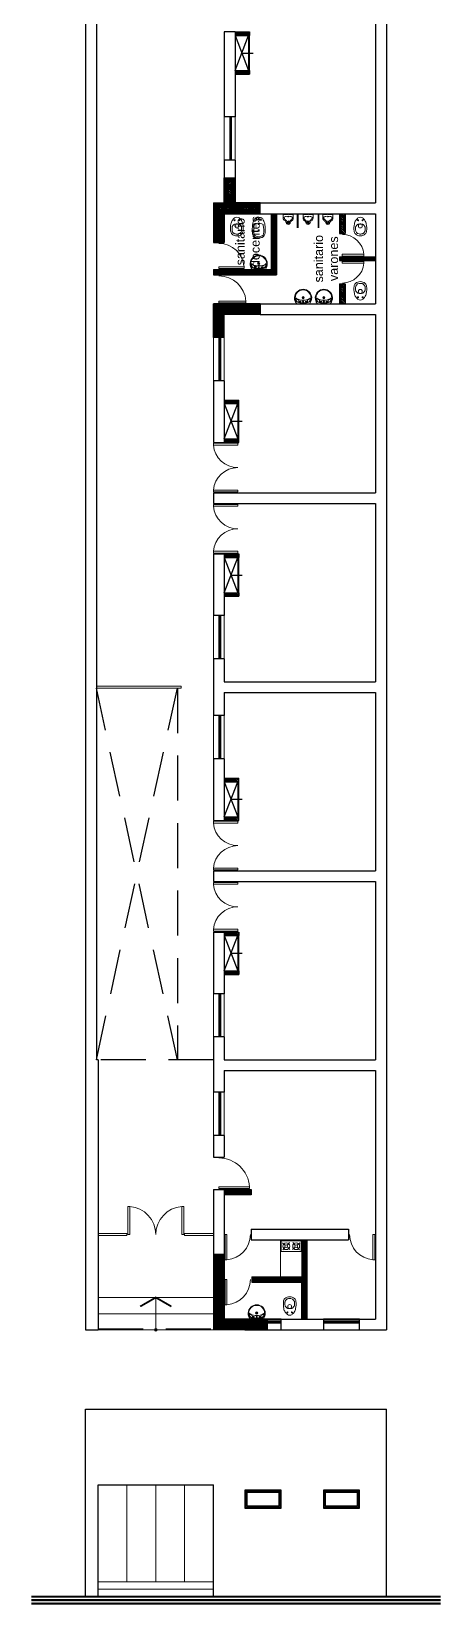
# Model space of a CAD drawing. Header units: millimetres. Extents: x 461.5 to 558.8, y 615.3 to 694.8.
# Drawn here: x 461.54 to 472.89, y 615.34 to 659.01 of the extents above; entities that cross this region are included whole.
import ezdxf

# ---------------------------------------------------------------- set-up
doc = ezdxf.new("R2010")
doc.units = ezdxf.units.MM
doc.header["$LTSCALE"] = 5
doc.linetypes.add('HIDDEN', pattern=[0.375, 0.25, -0.125])
doc.layers.get('0').update_dxf_attribs({"lineweight": 0})
for name, color, linetype, lineweight in [('aberturas', 37, 'Continuous', 5), ('AMOB-DETA', 7, 'Continuous', 0), ('AMOB-VIST', 7, 'Continuous', 0), ('barrido', 36, 'Continuous', 5), ('equipamiento', 117, 'Continuous', 9), ('hatch muros', 24, 'Continuous', 5), ('linea tierra', 71, 'Continuous', 40), ('muros', 81, 'Continuous', 30), ('muros nuevos', 1, 'Continuous', 30), ('proyecciones', 23, 'HIDDEN', 25), ('referencias', 135, 'Continuous', 18)]:
    doc.layers.add(name, color=color, linetype=linetype, lineweight=lineweight)
doc.layers.get('0').freeze()
doc.styles.get("Standard").update_dxf_attribs({"font": 'arial.ttf'})
pattern_1 = [(135, (1132.78695, 139.866), (-0.0336759605, -0.0336759605), []), (135, (1132.78695, 139.88845), (-0.0336759605, -0.0336759605), [])]
pattern_2 = [(135, (1133.63695, 126.616), (-0.0336759605, -0.0336759605), []), (135, (1133.63695, 126.63845), (-0.0336759605, -0.0336759605), [])]

# ---------------------------------------------------------------- blocks, each defined once
blk = doc.blocks.new('Edpls501')
for p, q in [((-0.55, -0.15), (-0.55, 0.15)), ((-0.55, 0.15), (0, 0.15)), ((0, 0.15), (0, -0.15)), ((-0.55, -0.15), (0, -0.15))]:
    blk.add_line(p, q)
at = {"color": 30}
for p, q in [((-0.45, 0.04), (-0.503, 0.099)), ((-0.372, 0.037), (-0.313, 0.091)), ((-0.178, 0.037), (-0.237, 0.091)), ((-0.1, 0.04), (-0.047, 0.099)), ((-0.453, -0.037), (-0.512, -0.091)), ((-0.375, -0.04), (-0.322, -0.099)), ((-0.175, -0.04), (-0.228, -0.099)), ((-0.097, -0.037), (-0.038, -0.091))]:
    blk.add_line(p, q, dxfattribs=at)
for centre in [(-0.413, 0), (-0.138, 0)]:
    blk.add_circle(centre, 0.0957)
for centre in [(-0.413, 0), (-0.138, 0)]:
    blk.add_circle(centre, 0.0375, dxfattribs=at)
blk = doc.blocks.new('lav')
at = {"layer": 'AMOB-DETA', "color": 0}
for points in [[(0.228, -0.175, -0.004766), (0.23, -0.176, -0.296826), (0.235, -0.189, 0.102083), (0.235, -0.135, 0.186378), (0.19, -0.065, 0.138198), (0.135, -0.04, 0.037019), (0, -0.03, 0.037019), (-0.135, -0.04, 0.138198), (-0.19, -0.065, 0.186378), (-0.235, -0.135, 0.102083), (-0.235, -0.189, -0.296826), (-0.23, -0.176, -0.004766), (-0.228, -0.175)], [(-0.228, -0.175, -0.263899), (-0.215, -0.152, -0.052487), (-0.16, -0.127, 0.317586), (-0.137, -0.097, 0.080881), (-0.144, -0.057, 0.081406), (-0.145, -0.054, 0.31626), (-0.164, -0.048)], [(0.164, -0.048, 0.31626), (0.145, -0.054, 0.081406), (0.144, -0.057, 0.080881), (0.137, -0.097, 0.317586), (0.16, -0.127, -0.052487), (0.215, -0.152, -0.263899), (0.228, -0.175)]]:
    blk.add_lwpolyline(points, format="xyb", dxfattribs=at)
blk.add_lwpolyline([(0, -0.217, 1), (0, -0.172, 1)], format="xyb", close=True, dxfattribs=at)
at = {"layer": 'AMOB-VIST', "color": 0}
for points in [[(0, -0.465, -0.404815), (-0.276, -0.196, -0.176085), (-0.215, -0.004, -0.232056), (-0.207, 0), (0, 0), (0.207, 0, -0.232056), (0.215, -0.004, -0.176085), (0.276, -0.196, -0.404715), (0, -0.465)], [(0.228, -0.175, 0.040596), (0.21, -0.165, 0.125199), (0, -0.115, 0.125199), (-0.21, -0.165, 0.040596), (-0.228, -0.175)]]:
    blk.add_lwpolyline(points, format="xyb", dxfattribs=at)
for points in [[(0, -0.444, 0.404815), (0.256, -0.195, 0.074583), (0.25, -0.125, 0.158422), (0.213, -0.065, 0.150216), (0.15, -0.035, 0.021002), (0.06, -0.025, 0.008328), (0, -0.024, 0.008328), (-0.06, -0.025, 0.021002), (-0.15, -0.035, 0.150216), (-0.213, -0.065, 0.158422), (-0.25, -0.125, 0.074583), (-0.256, -0.195, 0.404815)], [(0, -0.23, 1), (0, -0.16, 1)], [(0, -0.086, 1), (0, -0.052, 1)]]:
    blk.add_lwpolyline(points, format="xyb", close=True, dxfattribs=at)
at = {"layer": 'AMOB-VIST', "color": 0, "linetype": 'HIDDEN'}
for centre in [(-0.095, -0.069), (0.095, -0.069)]:
    blk.add_circle(centre, 0.0175, dxfattribs=at)
blk = doc.blocks.new('bidet')
at = {"layer": 'AMOB-DETA', "color": 0}
blk.add_lwpolyline([(0.201, 0, -0.087783), (0.228, 0.109, -0.148188), (0.26, 0.127, -0.085531), (0.499, 0.132, -0.252864), (0.558, 0.091, -0.104868), (0.582, 0, -0.103412), (0.558, -0.091, -0.252864), (0.499, -0.132, -0.084724), (0.26, -0.127, -0.148188), (0.228, -0.109, -0.087783), (0.201, 0)], format="xyb", dxfattribs=at)
for centre, radius in [((0.086, 0), 0.0166), ((0.106, 0.056), 0.0166), ((0.223, 0), 0.0171), ((0.401, 0), 0.0166), ((0.106, -0.056), 0.0166)]:
    blk.add_circle(centre, radius, dxfattribs=at)
at = {"layer": 'AMOB-VIST', "color": 0}
blk.add_lwpolyline([(0.597, -0.097, -0.262722), (0.469, -0.176, -0.061431), (0.244, -0.171, -0.073837), (0.148, -0.143, -0.02136), (0.085, -0.11, -0.217458), (0.045, -0.046, -0.067695), (0.04, 0, -0.067639), (0.045, 0.046, -0.190009), (0.085, 0.11, -0.02136), (0.148, 0.143, -0.069685), (0.244, 0.171, -0.061431), (0.469, 0.176, -0.262722), (0.597, 0.097, -0.09682), (0.615, 0, -0.096471), (0.597, -0.097)], format="xyb", close=True, dxfattribs=at)
blk = doc.blocks.new('mingitt')
at = {"layer": 'AMOB-DETA', "color": 0}
for p, q in [((-0.299, 0.025), (-0.175, 0.025)), ((-0.029, 0.025), (-0.153, 0.025))]:
    blk.add_line(p, q, dxfattribs=at)
for points in [[(-0.304, 0.118), (-0.297, 0.103, 0.09017), (-0.263, 0.084, 0.04702), (-0.221, 0.074), (-0.164, 0.07)], [(-0.164, 0.269), (-0.177, 0.265, 0.088171), (-0.189, 0.253, 0.075175), (-0.199, 0.232, 0.081155)], [(-0.164, 0.269), (-0.151, 0.265, -0.088171), (-0.139, 0.253, -0.075175), (-0.129, 0.232, -0.081155)], [(-0.024, 0.118), (-0.031, 0.103, -0.09017), (-0.065, 0.084, -0.04702), (-0.107, 0.074), (-0.164, 0.07)]]:
    blk.add_lwpolyline(points, format="xyb", dxfattribs=at)
for centre in [(-0.183, 0.236), (-0.183, 0.214), (-0.183, 0.078), (-0.164, 0.247), (-0.164, 0.225), (-0.164, 0.203), (-0.164, 0.089), (-0.145, 0.236), (-0.145, 0.214), (-0.145, 0.078)]:
    blk.add_circle(centre, 0.003, dxfattribs=at)
for centre, radius, start, end in [((-0.299, 0.02), 0.005, 89.9995, 179.9991), ((-0.211, 0.118), 0.0634, 117.9696, 211.4392), ((-0.278, 0.244), 0.08, 297.9696, 351.1164), ((-0.05, 0.244), 0.08, 188.8836, 242.0304), ((-0.117, 0.118), 0.0634, 328.5608, 62.0304), ((-0.029, 0.02), 0.005, 0.0009, 90.0005)]:
    blk.add_arc(centre, radius, start, end, dxfattribs=at)
at = {"layer": 'AMOB-VIST', "color": 0}
blk.add_lwpolyline([(-0.164, 0.3), (-0.139, 0.293, -0.107013), (-0.115, 0.27, -0.081155), (-0.1, 0.238, 0.245336), (-0.074, 0.2, -0.277467), (-0.024, 0.118, 0), (-0.024, 0.019, 0.414214), (-0.017, 0.012, 0), (0, 0.012, -0.999999), (0, 0, 0), (-0.328, 0, -0.999999), (-0.328, 0.012, 0), (-0.311, 0.012, 0.414214), (-0.304, 0.019, 0), (-0.304, 0.118, -0.277467), (-0.254, 0.2, 0.245336), (-0.228, 0.238, -0.081155), (-0.213, 0.27, -0.107013), (-0.189, 0.293), (-0.164, 0.3)], format="xyb", close=True, dxfattribs=at)
blk = doc.blocks.new('inodoro2')
at = {"layer": 'AMOB-DETA', "color": 0}
for points in [[(-0.015, 0.536), (-0.033, 0.535, 0.028747), (-0.061, 0.527, 0.052421), (-0.075, 0.521, 0.050041), (-0.092, 0.508, 0.040538), (-0.109, 0.49, 0.036304), (-0.125, 0.468, 0.08346), (-0.129, 0.457, 0.024812), (-0.13, 0.446, 0.009631), (-0.132, 0.42, 0.014344), (-0.133, 0.411, 0.009208), (-0.132, 0.396)], [(-0.015, 0.256), (-0.033, 0.258, -0.028747), (-0.061, 0.265, -0.052421), (-0.075, 0.272, -0.050041), (-0.092, 0.284, -0.040538), (-0.109, 0.303, -0.036304), (-0.125, 0.325, -0.08346), (-0.129, 0.336, -0.024812), (-0.13, 0.346, -0.009631), (-0.132, 0.373, -0.014344), (-0.133, 0.382, -0.009208), (-0.132, 0.396)], [(0.015, 0.256), (0.033, 0.258, 0.028747), (0.061, 0.265, 0.052421), (0.075, 0.272, 0.050041), (0.092, 0.284, 0.040538), (0.109, 0.303, 0.036304), (0.124, 0.325, 0.08346), (0.129, 0.336, 0.024812), (0.13, 0.346, 0.009631), (0.132, 0.373, 0.014344), (0.132, 0.382, 0.009208), (0.132, 0.396)]]:
    blk.add_lwpolyline(points, format="xyb", dxfattribs=at)
for points in [[(-0.015, 0.536), (0, 0.536)], [(0, 0.536), (0.015, 0.536), (0.033, 0.535), (0.075, 0.521), (0.109, 0.49), (0.129, 0.457), (0.132, 0.42), (0.132, 0.396)], [(-0.015, 0.256), (0, 0.256)], [(0.015, 0.256), (0, 0.256)]]:
    blk.add_lwpolyline(points, dxfattribs=at)
for centre in [(-0.064, 0.152), (0.064, 0.152)]:
    blk.add_circle(centre, 0.0141, dxfattribs=at)
at = {"layer": 'AMOB-VIST', "color": 0}
blk.add_lwpolyline([(0, 0.585, 0.193023), (-0.137, 0.535, 0.145572), (-0.172, 0.456, 0.077711), (-0.165, 0.255, 0.087544), (-0.125, 0.161, 0.055228), (-0.065, 0.091, 0.090627), (0, 0.072, 0.091051), (0.065, 0.091, 0.055228), (0.126, 0.161, 0.087544), (0.165, 0.255, 0.077711), (0.172, 0.456, 0.145572), (0.137, 0.535, 0.193023), (0, 0.585, 61.25604)], format="xyb", close=True, dxfattribs=at)
blk.add_circle((0, 0.314), 0.0535, dxfattribs=at)

msp = doc.modelspace()

# ---------------------------------------------------------------- hatches: boundary and pattern name
at = {"layer": 'aberturas'}
msp.add_hatch(color=256, dxfattribs=at).paths.add_polyline_path([(464.992, 622.907, 1), (464.992, 622.982, 1)])
at = {"layer": 'hatch muros'}
h = msp.add_hatch(dxfattribs=at)
h.set_pattern_fill('ANSI32', color=256, scale=0.005, angle=90, style=0)
h.set_pattern_definition(pattern_2)
h.paths.add_polyline_path([(467.192, 658.995), (467.192, 658.895), (467.592, 658.895), (467.592, 658.995)])
h = msp.add_hatch(dxfattribs=at)
h.set_pattern_fill('ANSI32', color=256, scale=0.005, angle=90, style=0)
h.set_pattern_definition(pattern_2)
h.paths.add_polyline_path([(467.192, 657.92), (467.192, 657.82), (467.592, 657.82), (467.592, 657.92)])
h = msp.add_hatch(dxfattribs=at)
h.set_pattern_fill('ANSI32', color=256, scale=0.005, angle=90, style=0)
h.set_pattern_definition(pattern_1)
h.paths.add_polyline_path([(466.592, 653.145), (466.892, 653.145), (466.892, 653.945), (467.892, 653.945), (467.892, 654.245), (467.192, 654.245), (467.192, 654.945), (466.892, 654.945), (466.892, 654.245), (466.592, 654.245)])
h = msp.add_hatch(dxfattribs=at)
h.set_pattern_fill('ANSI32', color=256, scale=0.005, angle=90, style=0)
h.set_pattern_definition(pattern_1)
h.paths.add_polyline_path([(466.592, 652.395), (466.592, 652.245), (468.342, 652.245), (468.342, 653.945), (468.192, 653.945), (468.192, 652.395)])
h = msp.add_hatch(dxfattribs=at)
h.set_pattern_fill('ANSI32', color=256, scale=0.005, angle=90, style=0)
h.set_pattern_definition(pattern_1)
h.paths.add_polyline_path([(470.092, 653.945), (470.092, 653.395), (470.242, 653.395), (470.242, 653.945)])
h = msp.add_hatch(dxfattribs=at)
h.set_pattern_fill('ANSI32', color=256, scale=0.005, angle=90, style=0)
h.set_pattern_definition(pattern_1)
h.paths.add_polyline_path([(470.092, 652.745), (470.092, 652.645), (471.092, 652.645), (471.092, 652.745)])
h = msp.add_hatch(dxfattribs=at)
h.set_pattern_fill('ANSI32', color=256, scale=0.005, angle=90, style=0)
h.set_pattern_definition(pattern_1)
h.paths.add_polyline_path([(470.092, 651.995), (470.092, 651.445), (470.242, 651.445), (470.242, 651.995)])
h = msp.add_hatch(dxfattribs=at)
h.set_pattern_fill('ANSI32', color=256, scale=0.005, angle=90, style=0)
h.set_pattern_definition(pattern_1)
h.paths.add_polyline_path([(466.892, 651.145), (467.892, 651.145), (467.892, 651.445), (466.592, 651.445), (466.592, 650.507), (466.892, 650.507)])
h = msp.add_hatch(dxfattribs=at)
h.set_pattern_fill('ANSI32', color=256, scale=0.005, angle=90, style=0)
h.set_pattern_definition(pattern_1)
h.paths.add_polyline_path([(466.892, 648.77), (466.892, 648.67), (467.292, 648.67), (467.292, 648.77)])
h = msp.add_hatch(dxfattribs=at)
h.set_pattern_fill('ANSI32', color=256, scale=0.005, angle=90, style=0)
h.set_pattern_definition(pattern_1)
h.paths.add_polyline_path([(466.892, 647.695), (466.892, 647.595), (467.292, 647.595), (467.292, 647.695)])
h = msp.add_hatch(dxfattribs=at)
h.set_pattern_fill('ANSI32', color=256, scale=0.005, angle=90, style=0)
h.set_pattern_definition(pattern_1)
h.paths.add_polyline_path([(466.892, 644.495), (466.892, 644.395), (467.292, 644.395), (467.292, 644.495)])
h = msp.add_hatch(dxfattribs=at)
h.set_pattern_fill('ANSI32', color=256, scale=0.005, angle=90, style=0)
h.set_pattern_definition(pattern_1)
h.paths.add_polyline_path([(466.892, 643.42), (466.892, 643.32), (467.292, 643.32), (467.292, 643.42)])
h = msp.add_hatch(dxfattribs=at)
h.set_pattern_fill('ANSI32', color=256, scale=0.005, angle=90, style=0)
h.set_pattern_definition(pattern_1)
h.paths.add_polyline_path([(466.892, 638.27), (466.892, 638.17), (467.292, 638.17), (467.292, 638.27)])
h = msp.add_hatch(dxfattribs=at)
h.set_pattern_fill('ANSI32', color=256, scale=0.005, angle=90, style=0)
h.set_pattern_definition(pattern_1)
h.paths.add_polyline_path([(466.892, 637.195), (466.892, 637.095), (467.292, 637.095), (467.292, 637.195)])
h = msp.add_hatch(dxfattribs=at)
h.set_pattern_fill('ANSI32', color=256, scale=0.005, angle=90, style=0)
h.set_pattern_definition(pattern_1)
h.paths.add_polyline_path([(466.892, 633.995), (466.892, 633.895), (467.292, 633.895), (467.292, 633.995)])
h = msp.add_hatch(dxfattribs=at)
h.set_pattern_fill('ANSI32', color=256, scale=0.005, angle=90, style=0)
h.set_pattern_definition(pattern_1)
h.paths.add_polyline_path([(466.892, 632.92), (466.892, 632.82), (467.292, 632.82), (467.292, 632.92)])
h = msp.add_hatch(dxfattribs=at)
h.set_pattern_fill('ANSI32', color=256, scale=0.005, angle=90, style=0)
h.set_pattern_definition(pattern_1)
h.paths.add_polyline_path([(466.892, 626.845), (466.892, 626.695), (467.642, 626.695), (467.642, 626.845)])
h = msp.add_hatch(dxfattribs=at)
h.set_pattern_fill('ANSI32', color=256, scale=0.005, angle=90, style=0)
h.set_pattern_definition(pattern_1)
h.paths.add_polyline_path([(467.652, 624.42), (467.652, 624.27), (469.042, 624.27), (469.042, 623.245), (469.192, 623.245), (469.192, 625.445), (469.049, 625.445), (469.049, 624.42), (468.449, 624.42)])
h = msp.add_hatch(dxfattribs=at)
h.set_pattern_fill('ANSI32', color=256, scale=0.005, angle=90, style=0)
h.set_pattern_definition(pattern_1)
h.paths.add_polyline_path([(468.092, 622.945), (468.092, 623.245), (466.892, 623.245), (466.892, 625.045), (466.592, 625.045), (466.592, 622.945)])
at = {"layer": 'linea tierra'}
msp.add_hatch(color=256, dxfattribs=at).paths.add_polyline_path([(472.892, 615.445), (461.542, 615.445), (461.542, 615.345), (472.892, 615.345)])

# ---------------------------------------------------------------- linework, layer by layer
at = {"layer": 'aberturas'}
for p, q in [((467.567, 657.92), (467.567, 658.895)), ((467.592, 657.92), (467.592, 658.895)), ((466.892, 655.432), (466.892, 656.632)), ((467.192, 655.432), (467.192, 656.632)), ((466.592, 650.507), (466.592, 649.307)), ((466.892, 650.507), (466.892, 649.307)), ((467.267, 648.67), (467.267, 647.695)), ((467.292, 648.67), (467.292, 647.695)), ((467.267, 643.42), (467.267, 644.395)), ((467.292, 643.42), (467.292, 644.395)), ((466.592, 641.582), (466.592, 642.782)), ((466.892, 641.582), (466.892, 642.782)), ((465.692, 640.82), (463.342, 640.82)), ((465.692, 640.77), (463.342, 640.77)), ((465.692, 640.82), (465.692, 640.77)), ((466.592, 640.007), (466.592, 638.807)), ((466.892, 640.007), (466.892, 638.807)), ((467.267, 638.17), (467.267, 637.195)), ((467.292, 638.17), (467.292, 637.195)), ((467.267, 632.92), (467.267, 633.895)), ((467.292, 632.92), (467.292, 633.895)), ((466.592, 631.082), (466.592, 632.282)), ((466.892, 631.082), (466.892, 632.282)), ((466.592, 629.545), (466.592, 628.345)), ((466.892, 629.545), (466.892, 628.345)), ((464.192, 625.62), (463.392, 625.62)), ((464.192, 625.57), (463.392, 625.57)), ((464.192, 625.57), (464.192, 625.62)), ((465.792, 625.57), (465.792, 625.62)), ((466.592, 625.62), (465.792, 625.62)), ((466.592, 625.57), (465.792, 625.57)), ((463.392, 623.845), (466.592, 623.845)), ((464.992, 623.845), (464.992, 622.945)), ((463.392, 623.395), (466.592, 623.395)), ((463.392, 622.945), (466.592, 622.945)), ((464.192, 618.645), (464.192, 615.945)), ((464.992, 618.645), (464.992, 615.945)), ((465.792, 618.645), (465.792, 615.945)), ((463.392, 615.945), (466.592, 615.945)), ((463.392, 615.745), (466.592, 615.745))]:
    msp.add_line(p, q, dxfattribs=at)
for points in [[(470.767, 652.82), (470.167, 652.82), (470.167, 652.77), (470.767, 652.77)], [(467.442, 652.47), (467.442, 652.42), (466.742, 652.42), (466.742, 652.47)], [(470.767, 652.57), (470.167, 652.57), (470.167, 652.62), (470.767, 652.62)], [(467.492, 651.52), (467.492, 651.47), (466.742, 651.47), (466.742, 651.52)], [(467.267, 647.57), (467.267, 647.52), (466.592, 647.52), (466.592, 647.57)], [(467.267, 646.22), (467.267, 646.27), (466.592, 646.27), (466.592, 646.22)], [(467.267, 645.87), (467.267, 645.82), (466.592, 645.82), (466.592, 645.87)], [(467.267, 644.52), (467.267, 644.57), (466.592, 644.57), (466.592, 644.52)], [(467.267, 637.07), (467.267, 637.02), (466.592, 637.02), (466.592, 637.07)], [(467.267, 635.72), (467.267, 635.77), (466.592, 635.77), (466.592, 635.72)], [(467.267, 635.37), (467.267, 635.32), (466.592, 635.32), (466.592, 635.37)], [(467.267, 634.02), (467.267, 634.07), (466.592, 634.07), (466.592, 634.02)], [(467.592, 626.87), (467.592, 626.92), (466.742, 626.92), (466.742, 626.87)], [(464.267, 625.595), (464.267, 626.37), (464.217, 626.37), (464.217, 625.595)], [(465.717, 625.595), (465.717, 626.37), (465.767, 626.37), (465.767, 625.595)], [(466.967, 624.895), (466.967, 625.595), (466.917, 625.595), (466.917, 624.895)], [(471.067, 624.895), (471.067, 625.595), (471.017, 625.595), (471.017, 624.895)], [(466.967, 623.645), (466.967, 624.345), (466.917, 624.345), (466.917, 623.645)], [(467.492, 618.02), (468.442, 618.02), (468.442, 618.47), (467.492, 618.47)], [(467.517, 618.045), (468.417, 618.045), (468.417, 618.445), (467.517, 618.445)], [(469.667, 618.02), (470.617, 618.02), (470.617, 618.47), (469.667, 618.47)], [(469.692, 618.045), (470.592, 618.045), (470.592, 618.445), (469.692, 618.445)]]:
    msp.add_lwpolyline(points, close=True, dxfattribs=at)
msp.add_lwpolyline([(465.425, 623.595, 0.05, 0.05, 0), (464.992, 623.845, 0.05, 0.05, 0), (464.559, 623.595, 0, 0, 0)], format="xyseb", dxfattribs=at)
msp.add_circle((464.992, 622.945), 0.0375, dxfattribs=at)
at = {"layer": 'barrido'}
for p, q in [((467.042, 655.432), (467.042, 656.632)), ((467.067, 655.432), (467.067, 656.632)), ((467.092, 655.432), (467.092, 656.632)), ((466.742, 650.507), (466.742, 649.307)), ((466.767, 650.507), (466.767, 649.307)), ((466.792, 650.507), (466.792, 649.307)), ((466.742, 641.582), (466.742, 642.782)), ((466.767, 641.582), (466.767, 642.782)), ((466.792, 641.582), (466.792, 642.782)), ((466.742, 640.007), (466.742, 638.807)), ((466.767, 640.007), (466.767, 638.807)), ((466.792, 640.007), (466.792, 638.807)), ((466.742, 631.082), (466.742, 632.282)), ((466.767, 631.082), (466.767, 632.282)), ((466.792, 631.082), (466.792, 632.282)), ((466.742, 629.545), (466.742, 628.345)), ((466.767, 629.545), (466.767, 628.345)), ((466.792, 629.545), (466.792, 628.345))]:
    msp.add_line(p, q, dxfattribs=at)
at = {"layer": 'barrido', "const_width": 0.05}
for points in [[(468.93, 653.545), (468.93, 653.945)], [(469.505, 653.545), (469.505, 653.945)]]:
    msp.add_lwpolyline(points, dxfattribs=at)
at = {"layer": 'barrido'}
for points in [[(467.53, 618.057), (468.405, 618.057), (468.405, 618.432), (467.53, 618.432)], [(469.705, 618.057), (470.58, 618.057), (470.58, 618.432), (469.705, 618.432)]]:
    msp.add_lwpolyline(points, close=True, dxfattribs=at)
for centre, radius, start, end in [((470.166, 652.766), 0.604, 5.142, 89.8371), ((466.741, 652.416), 0.703, 4.3593, 89.8829), ((470.166, 652.624), 0.604, 270.1629, 354.858), ((466.741, 651.466), 0.753, 4.051, 89.8988), ((467.269, 647.573), 0.679, 184.5318, 269.8734), ((467.269, 646.216), 0.679, 90.1266, 175.4682), ((467.269, 645.873), 0.679, 184.5318, 269.8734), ((467.269, 644.516), 0.679, 90.1266, 175.4682), ((467.269, 637.073), 0.679, 184.5318, 269.8734), ((467.269, 635.716), 0.679, 90.1266, 175.4682), ((467.269, 635.373), 0.679, 184.5318, 269.8734), ((467.269, 634.016), 0.679, 90.1266, 175.4682), ((466.741, 626.867), 0.853, 3.5491, 89.9223), ((464.214, 625.593), 0.778, 0.0944, 86.0873), ((465.77, 625.593), 0.778, 93.9127, 179.9056), ((466.914, 625.596), 0.703, 274.3593, 359.8829), ((471.071, 625.596), 0.703, 180.1171, 265.6407), ((466.914, 624.346), 0.703, 274.3593, 359.8829)]:
    msp.add_arc(centre, radius, start, end, dxfattribs=at)
at = {"layer": 'equipamiento'}
msp.add_lwpolyline([(469.049, 624.42), (469.049, 625.445), (468.449, 625.445), (468.449, 624.42)], close=True, dxfattribs=at)
at = {"layer": 'linea tierra'}
for p, q in [((461.542, 615.545), (472.892, 615.545)), ((461.542, 615.445), (472.892, 615.445)), ((461.542, 615.345), (472.892, 615.345))]:
    msp.add_line(p, q, dxfattribs=at)
at = {"layer": 'muros'}
for p, q in [((463.042, 694.845), (463.042, 622.945)), ((471.392, 694.845), (471.392, 622.945)), ((463.342, 690.245), (463.342, 630.445)), ((471.092, 660.395), (471.092, 654.245)), ((467.192, 658.995), (466.892, 658.995)), ((466.892, 658.995), (466.892, 656.632)), ((467.192, 658.995), (467.192, 656.632)), ((467.192, 656.632), (466.892, 656.632)), ((466.892, 655.432), (466.892, 654.945)), ((467.192, 655.432), (466.892, 655.432)), ((467.192, 655.432), (467.192, 654.945)), ((467.892, 653.945), (467.892, 654.245)), ((467.892, 654.245), (471.092, 654.245)), ((467.892, 653.945), (471.092, 653.945)), ((471.092, 653.945), (471.092, 651.445)), ((467.892, 651.445), (467.892, 651.145)), ((467.892, 651.445), (471.092, 651.445)), ((467.892, 651.145), (471.092, 651.145)), ((471.092, 651.145), (471.092, 646.195)), ((466.892, 649.307), (466.592, 649.307)), ((466.592, 649.307), (466.592, 647.595)), ((466.892, 649.307), (466.892, 647.595)), ((466.592, 647.595), (466.892, 647.595)), ((466.592, 646.195), (466.592, 645.895)), ((466.592, 646.195), (471.092, 646.195)), ((466.592, 645.895), (471.092, 645.895)), ((471.092, 645.895), (471.092, 640.945)), ((466.592, 644.495), (466.592, 642.782)), ((466.592, 644.495), (466.892, 644.495)), ((466.892, 644.495), (466.892, 642.782)), ((466.892, 642.782), (466.592, 642.782)), ((466.592, 641.582), (466.592, 640.007)), ((466.892, 641.582), (466.592, 641.582)), ((466.892, 641.582), (466.892, 640.945)), ((466.892, 640.945), (471.092, 640.945)), ((466.892, 640.645), (471.092, 640.645)), ((466.892, 640.645), (466.892, 640.007)), ((471.092, 640.645), (471.092, 635.695)), ((466.892, 640.007), (466.592, 640.007)), ((466.592, 638.807), (466.592, 637.095)), ((466.892, 638.807), (466.592, 638.807)), ((466.892, 638.807), (466.892, 637.095)), ((466.592, 637.095), (466.892, 637.095)), ((466.592, 635.695), (466.592, 635.395)), ((466.592, 635.695), (471.092, 635.695)), ((466.592, 635.395), (471.092, 635.395)), ((471.092, 635.395), (471.092, 630.445)), ((466.592, 633.995), (466.592, 632.282)), ((466.592, 633.995), (466.892, 633.995)), ((466.892, 633.995), (466.892, 632.282)), ((466.892, 632.282), (466.592, 632.282)), ((466.592, 631.082), (466.592, 629.545)), ((466.892, 631.082), (466.592, 631.082)), ((466.892, 631.082), (466.892, 630.445)), ((463.392, 630.445), (463.342, 630.445)), ((463.392, 630.445), (463.392, 622.945)), ((466.892, 630.445), (471.092, 630.445)), ((466.892, 630.145), (471.092, 630.145)), ((466.892, 630.145), (466.892, 629.545)), ((471.092, 630.145), (471.092, 623.245)), ((466.892, 629.545), (466.592, 629.545)), ((466.592, 628.345), (466.592, 627.745)), ((466.892, 628.345), (466.592, 628.345)), ((466.892, 628.345), (466.892, 627.745)), ((466.592, 627.745), (466.892, 627.745)), ((466.592, 626.845), (466.592, 625.045)), ((466.592, 626.845), (466.892, 626.845)), ((466.892, 626.845), (466.892, 625.045)), ((467.642, 625.745), (467.642, 625.445)), ((467.642, 625.745), (470.342, 625.745)), ((470.342, 625.745), (470.342, 625.445)), ((467.642, 625.445), (470.342, 625.445)), ((466.592, 625.045), (466.892, 625.045)), ((468.092, 622.945), (468.092, 623.245)), ((468.092, 623.245), (471.092, 623.245)), ((463.042, 622.945), (463.392, 622.945)), ((468.092, 622.945), (471.392, 622.945)), ((463.042, 620.745), (471.392, 620.745)), ((463.042, 615.545), (463.042, 620.745)), ((471.392, 615.545), (471.392, 620.745)), ((463.392, 615.545), (463.392, 618.645)), ((463.392, 618.645), (466.592, 618.645)), ((466.592, 615.545), (466.592, 618.645))]:
    msp.add_line(p, q, dxfattribs=at)
for points in [[(467.467, 617.995), (468.467, 617.995), (468.467, 618.495), (467.467, 618.495)], [(469.642, 617.995), (470.642, 617.995), (470.642, 618.495), (469.642, 618.495)]]:
    msp.add_lwpolyline(points, close=True, dxfattribs=at)
at = {"layer": 'muros nuevos'}
for p, q in [((467.192, 658.995), (467.592, 658.995)), ((467.192, 658.895), (467.592, 658.895)), ((467.592, 658.995), (467.592, 658.895)), ((467.192, 657.92), (467.592, 657.92)), ((467.192, 657.82), (467.592, 657.82)), ((467.592, 657.92), (467.592, 657.82)), ((466.892, 654.245), (466.892, 654.945)), ((466.892, 654.945), (467.192, 654.945)), ((467.192, 654.945), (467.192, 654.245)), ((466.592, 654.245), (466.892, 654.245)), ((466.592, 654.245), (466.592, 653.145)), ((467.892, 654.245), (467.192, 654.245)), ((466.892, 653.945), (467.892, 653.945)), ((466.892, 653.945), (466.892, 653.145)), ((468.192, 653.945), (468.192, 652.395)), ((468.342, 653.945), (468.342, 652.245)), ((470.092, 653.945), (470.092, 653.395)), ((470.242, 653.945), (470.242, 653.395)), ((470.092, 653.395), (470.242, 653.395)), ((466.592, 653.145), (466.892, 653.145)), ((466.592, 652.395), (466.592, 652.245)), ((466.592, 652.395), (468.192, 652.395)), ((470.092, 652.745), (470.092, 652.645)), ((470.092, 652.745), (471.092, 652.745)), ((470.092, 652.645), (471.092, 652.645)), ((466.592, 652.245), (468.342, 652.245)), ((470.092, 651.995), (470.092, 651.445)), ((470.092, 651.995), (470.242, 651.995)), ((470.242, 651.995), (470.242, 651.445)), ((467.892, 651.445), (466.592, 651.445)), ((466.592, 650.507), (466.592, 651.445)), ((466.892, 650.507), (466.892, 651.145)), ((467.892, 651.145), (466.892, 651.145)), ((466.892, 650.507), (466.592, 650.507)), ((466.892, 648.77), (467.292, 648.77)), ((466.892, 648.67), (467.292, 648.67)), ((467.292, 648.67), (467.292, 648.77)), ((466.892, 647.695), (467.292, 647.695)), ((466.892, 647.595), (467.292, 647.595)), ((467.292, 647.595), (467.292, 647.695)), ((466.892, 644.495), (467.292, 644.495)), ((467.292, 644.495), (467.292, 644.395)), ((466.892, 644.395), (467.292, 644.395)), ((466.892, 643.42), (467.292, 643.42)), ((466.892, 643.32), (467.292, 643.32)), ((467.292, 643.42), (467.292, 643.32)), ((466.892, 638.27), (467.292, 638.27)), ((466.892, 638.17), (467.292, 638.17)), ((467.292, 638.17), (467.292, 638.27)), ((466.892, 637.195), (467.292, 637.195)), ((466.892, 637.095), (467.292, 637.095)), ((467.292, 637.095), (467.292, 637.195)), ((466.892, 633.995), (467.292, 633.995)), ((467.292, 633.995), (467.292, 633.895)), ((466.892, 633.895), (467.292, 633.895)), ((466.892, 632.92), (467.292, 632.92)), ((466.892, 632.82), (467.292, 632.82)), ((467.292, 632.92), (467.292, 632.82)), ((466.892, 626.845), (467.642, 626.845)), ((467.642, 626.695), (466.892, 626.695)), ((467.642, 626.845), (467.642, 626.695)), ((469.049, 624.42), (469.049, 625.445)), ((469.192, 623.245), (469.192, 625.445)), ((466.592, 625.045), (466.592, 622.945)), ((466.892, 625.045), (466.892, 623.245)), ((467.652, 624.42), (467.652, 624.27)), ((467.652, 624.42), (469.049, 624.42)), ((467.652, 624.27), (469.042, 624.27)), ((469.042, 623.245), (469.042, 624.27)), ((468.092, 623.245), (466.892, 623.245)), ((468.092, 622.945), (466.592, 622.945))]:
    msp.add_line(p, q, dxfattribs=at)
at = {"layer": 'proyecciones'}
for p, q in [((467.192, 657.92), (467.567, 658.895)), ((467.192, 658.895), (467.567, 657.92)), ((467.38, 658.407), (467.692, 658.407)), ((466.792, 653.245), (466.792, 653.845)), ((466.817, 653.245), (466.817, 653.845)), ((466.842, 653.245), (466.842, 653.845)), ((466.892, 647.695), (467.267, 648.67)), ((466.892, 648.67), (467.267, 647.695)), ((467.08, 648.182), (467.392, 648.182)), ((466.892, 643.42), (467.267, 644.395)), ((466.892, 644.395), (467.267, 643.42)), ((467.08, 643.907), (467.392, 643.907)), ((465.592, 630.445), (463.342, 640.77)), ((463.342, 630.445), (465.592, 640.77)), ((465.592, 640.77), (465.592, 630.445)), ((466.892, 638.17), (467.267, 637.195)), ((466.892, 637.195), (467.267, 638.17)), ((467.08, 637.682), (467.392, 637.682)), ((466.892, 633.895), (467.267, 632.92)), ((466.892, 632.92), (467.267, 633.895)), ((467.08, 633.407), (467.392, 633.407)), ((466.592, 630.445), (463.392, 630.445)), ((467.467, 623.195), (468.467, 623.195)), ((467.467, 623.17), (468.467, 623.17)), ((467.467, 623.145), (468.467, 623.145)), ((469.642, 623.195), (470.642, 623.195)), ((469.642, 623.17), (470.642, 623.17)), ((469.642, 623.145), (470.642, 623.145)), ((463.392, 622.97), (466.592, 622.97))]:
    msp.add_line(p, q, dxfattribs=at)
for points in [[(466.892, 653.245), (466.892, 653.845), (466.592, 653.845), (466.592, 653.245)], [(468.467, 622.945), (468.467, 623.245), (467.467, 623.245), (467.467, 622.945)], [(470.642, 622.945), (470.642, 623.245), (469.642, 623.245), (469.642, 622.945)]]:
    msp.add_lwpolyline(points, close=True, dxfattribs=at)

# ---------------------------------------------------------------- block references
at = {"layer": 'equipamiento', "xscale": -1, "rotation": 180}
for name, p in [('inodoro2', (467.24, 653.917)), ('mingitt', (469.381, 653.945)), ('mingitt', (469.931, 653.945))]:
    msp.add_blockref(name, p, dxfattribs=at)
at = {"layer": 'equipamiento'}
for name, p, rotation in [('bidet', (467.848, 653.885), 270), ('mingitt', (468.503, 653.945), 180), ('inodoro2', (470.667, 653.917), 180), ('Edpls501', (468.474, 625.27), 180)]:
    msp.add_blockref(name, p, dxfattribs=dict(at, rotation=rotation))
at = {"layer": 'equipamiento', "yscale": 0.8602152440548599, "zscale": 0.8602152440548599, "rotation": 180}
for p, xscale in [((467.848, 652.395), 0.8602152440548599), ((469.08, 651.445), -0.8602152440548599), ((469.655, 651.445), 0.8602152440548599), ((467.792, 623.245), 0.8602152440548599)]:
    msp.add_blockref('lav', p, dxfattribs=dict(at, xscale=xscale))
at = {"layer": 'equipamiento', "xscale": -1}
msp.add_blockref('inodoro2', (470.667, 651.473), dxfattribs=at)
at = {"layer": 'equipamiento'}
msp.add_blockref('inodoro2', (468.707, 623.28), dxfattribs=at)

# ---------------------------------------------------------------- texts
at = {"layer": 'referencias', "char_height": 0.25, "width": 2.13755, "attachment_point": 5, "rotation": 90}
for s, insert in [('sanitario docentes', (467.542, 653.17)), ('sanitario varones', (469.717, 652.695))]:
    msp.add_mtext(s, dxfattribs=dict(at, insert=insert))

doc.saveas('drawing.dxf')
